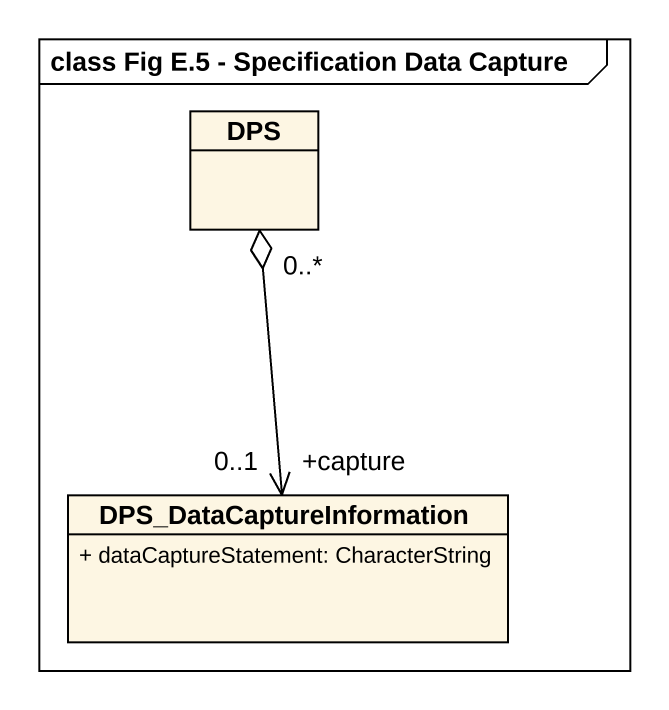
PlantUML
@startuml
mainframe class Fig E.5 - Specification Data Capture
hide circle
hide empty members
skinparam classAttributeIconSize 0
class DPS
class DPS_DataCaptureInformation {
  + dataCaptureStatement: CharacterString
}
DPS "0..*" o--> "+capture\n0..1" DPS_DataCaptureInformation
@enduml
